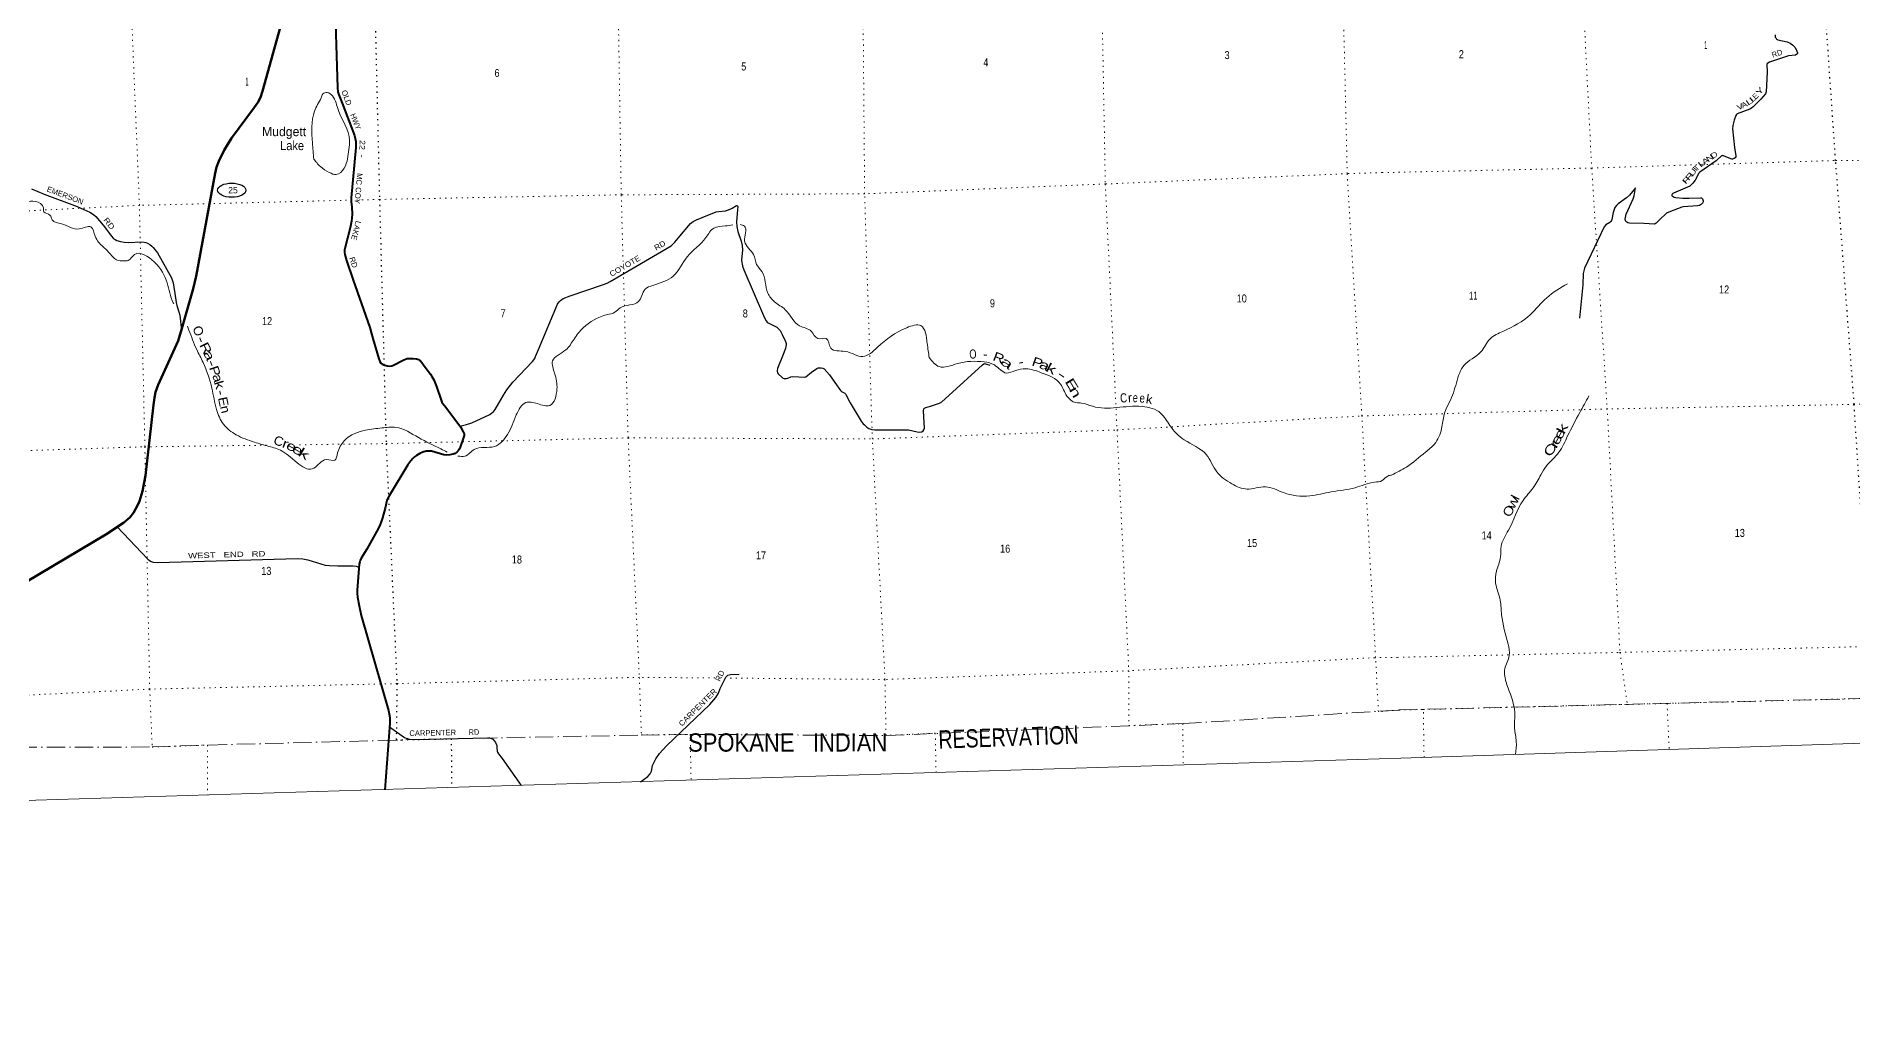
# Model space of a CAD drawing. Header units: feet. Extents: x 489137 to 739700, y 189004 to 379547.
# Drawn here: x 679044 to 718776, y 189004 to 210575 of the extents above; entities that cross this region are included whole.
import ezdxf
from ezdxf.enums import TextEntityAlignment as Align

# ---------------------------------------------------------------- set-up
doc = ezdxf.new("R2010")
doc.units = ezdxf.units.FT
doc.header["$LTSCALE"] = 80
doc.linetypes.add('DOT_DASHED', pattern=[7.7, 5, -1.2, 0.3, -1.2])
doc.linetypes.add('DOTTED', pattern=[1.5, 0.3, -1.2])
for name, color, linetype, lineweight in [('17', 7, 'Continuous', 25), ('23', 7, 'Continuous', 70), ('26', 7, 'Continuous', 40), ('29', 7, 'Continuous', 25), ('39', 7, 'Continuous', 13), ('4', 7, 'Continuous', 13), ('44', 7, 'DOT_DASHED', 13), ('6', 7, 'DOTTED', 25), ('7', 7, 'DOTTED', 13)]:
    doc.layers.add(name, color=color, linetype=linetype, lineweight=lineweight)
for name, color, linetype in [('27', 7, 'Continuous'), ('30', 7, 'Continuous'), ('41', 7, 'Continuous')]:
    doc.layers.add(name, color=color, linetype=linetype)

msp = doc.modelspace()

# ---------------------------------------------------------------- linework, layer by layer
at = {"layer": '17'}
msp.add_ellipse((683319.89, 207209.73), major_axis=(309.24, -1), ratio=0.500121, dxfattribs=at)
at = {"layer": '23'}
msp.add_lwpolyline([(684801.39, 212288.47), (683995.16, 209377.61), (683945.52, 209236.6), (683887.32, 209131.37), (683813.58, 209024.12), (683312.14, 208348.76), (683155.67, 208086.99), (683034.71, 207848.64), (682988.7, 207717.3), (682957.1, 207581.48), (682541.89, 205330.1), (682478.74, 205053.34), (682230.05, 204184.7), (682144.95, 203912.38), (681709.38, 202951.4), (681653.07, 202791.73), (681628.47, 202672.47), (681605.26, 202515.75), (681432.17, 200971.25), (681363.61, 200628.04), (681303.07, 200408.45), (681259.56, 200311.92), (681172.54, 200152.91), (681093.08, 200054.47), (680949.3, 199933.32), (680562.45, 199679.6), (677948.07, 198127.92)], dxfattribs=at)
at = {"layer": '26'}
for points in [[(685569.08, 211566.69), (685631.14, 209445.37), (685643.03, 209364.16), (685662.51, 209298.74), (685730.96, 209114.58), (686004.2, 208404.12), (686021.5, 208339.51), (686031.19, 208278.15), (686036.03, 208224.85), (686035.97, 208146.53), (685934.98, 207042.7), (685933.55, 206956.35), (685943.29, 206845.14), (685949.69, 206675.36), (685948.08, 206602.69), (685939.9, 206536.35), (685908.82, 206390.41), (685791.75, 205935.94), (685785.88, 205904.26), (685785.88, 205878.42), (685787.49, 205849.35), (685794.59, 205804.85), (685829.73, 205670.42), (685971.88, 205245.7), (686340.83, 204208.4), (686369.32, 204101.23), (686406.44, 203970.42), (686535.02, 203520.46), (686558.14, 203464.96), (686580.74, 203431.05), (686613.02, 203406.82), (686670.92, 203384.14), (686721.15, 203368.07), (686772.8, 203363.22), (686821.21, 203366.45), (686858.35, 203380.08), (687083.43, 203497.87), (687153.68, 203526.33), (687197.25, 203532.79), (687286.23, 203528.44), (687357.03, 203519.87), (687405.45, 203508.56), (687425.63, 203496.46), (687442.27, 203485.36), (687478.08, 203442.35), (687529.42, 203368.18), (687666.11, 203188.01), (687697.58, 203137.71), (687738.73, 203060.44), (687799.12, 202913.9), (687898.25, 202615.37), (687915.46, 202575.16), (687929.99, 202554.17), (688002.24, 202464.25), (688321.76, 202035.24), (688383.5, 201927.59), (688402.87, 201882.37), (688405.3, 201863.81), (688400.45, 201843.22), (688310.08, 201569.89), (688300.02, 201550.52), (688274.57, 201511.76), (688242.29, 201479.46), (688205.17, 201453.62), (688163.54, 201434.62), (688092.2, 201419.71), (688026.03, 201418.09), (687956.23, 201426.15), (687686.3, 201499.65), (687654.43, 201502.44), (687610.45, 201506.11), (687568.49, 201499.65), (687495.86, 201478.66), (687429.97, 201449.22), (687360.29, 201410.84), (687317.52, 201377.74), (687281.18, 201343.14), (687235.22, 201293.76), (687169.38, 201203.54), (686763.96, 200526.7), (686734.91, 200475.02), (686714.86, 200425.08), (686672.18, 200256.7), (686614.26, 200047.64), (686587.24, 199954.22), (686563.03, 199896.09), (686526.62, 199815.75), (686273.06, 199360.54)], [(686273.06, 199360.54), (686148.25, 199161.31), (686128.88, 199114.48), (686119.42, 199084.71), (686107.9, 199033.73), (686061.11, 198465.3), (686063.8, 198397.49), (686070.79, 198307.04), (686104.06, 198119.91), (686148.91, 197909.01), (686745.91, 195829.38), (686764.78, 195755.5), (686774.46, 195674.76), (686778.07, 195553.64), (686668.7, 194099.46)]]:
    msp.add_lwpolyline(points, dxfattribs=at)
at = {"layer": '29'}
for points in [[(717083.66, 210606.72), (717081.75, 210560.17), (717092.97, 210538.82), (717108.7, 210515.23), (717137.42, 210497.43), (717344.64, 210456.89), (717407.34, 210427.6), (717458.99, 210387.16), (717510.63, 210339.98), (717541.53, 210289.15), (717571.26, 210214.15), (717569.02, 210196.17), (717555.54, 210182.69), (717525.02, 210165.81), (717372.08, 210147.43), (716960.16, 210008.99), (716920.08, 209987.21), (716908.85, 209978.23), (716901.13, 209956.97), (716906.06, 209791.92), (716884.15, 209362.59), (716865.67, 209319.4), (716770.16, 209203.92), (716601.22, 209034.54), (716559.75, 209005.88), (716524.29, 208983.5), (716250.71, 208879.15), (716231.91, 208866.58), (716219.5, 208843.55), (716186.2, 208740.36), (716152.14, 208623.36), (716147.46, 208549.91), (716187.82, 208146.13), (716221.61, 207961.74), (716219.51, 207947.61), (716217.26, 207936.94), (716202.67, 207918.4), (716183.57, 207904.35), (716149.89, 207889.75), (716130.81, 207888.07), (716108.51, 207894.11), (715952.29, 207961.65), (715935.46, 207965.59), (715920.56, 207965.4), (715908.51, 207964.46), (715896.16, 207957.16), (715813.08, 207873.46), (715790.63, 207852.98), (715430.23, 207604.96), (715410.94, 207582.49), (715328.56, 207433.13), (715282.02, 207365.67), (715252.83, 207331.96), (715211.33, 207300.92), (714856.4, 207147.96), (714838.55, 207135.92), (714826.19, 207123), (714819.2, 207108.64), (714821.71, 207094.36), (714828.44, 207087.05), (714848.65, 207071.33), (714873.36, 207058.41), (714905.77, 207050.63), (715061.75, 207034.85), (715197.84, 207036.65)], [(678939.49, 207236.89), (679215.45, 207125.6), (679937.76, 206850.92), (680085.86, 206789.17), (680216.1, 206726.26), (680297.74, 206676.16), (680346.34, 206631.88), (680505.1, 206443.64), (680688.69, 206201.91), (680728.09, 206161.14), (680770.75, 206129.69), (680806.68, 206109.46), (680882.22, 206085.88), (680966.12, 206071.26), (681052.82, 206065.72), (681349.04, 206077.79), (681401.76, 206074.63), (681439.93, 206064.52), (681478.11, 206052.16), (681525.27, 206025.58), (681570.17, 205987), (681599.37, 205960.03), (681695.9, 205841.81), (682001.31, 205294.92), (682035.2, 205187.36), (682090.03, 204854.67), (682102.37, 204756.76), (682118.45, 204688.37), (682163.6, 204551.15), (682183.21, 204473.64), (682218.65, 204144.88)], [(714029.02, 207259.78), (713892.11, 207103.91), (713827.43, 207044.63), (713645.56, 206912.63), (713606.94, 206874.73), (713575.5, 206829.79), (713534.06, 206724.17), (713508.14, 206571.4), (713501.4, 206544.44), (713487.43, 206527.46), (713465.47, 206503.99), (713377.9, 206452.31), (713343.49, 206410.62), (712910.84, 205504.12), (712883.28, 205388.48), (712876.62, 205138.5), (712797.46, 204409.05)], [(715197.84, 207036.65), (715448.2, 207045.5), (715471.59, 207040.27), (715490.87, 207024.15), (715498.73, 207002.8), (715503.22, 206979.21), (715502.37, 206956.52), (715496.48, 206937.64), (715490.87, 206925.29), (715467.29, 206902.82), (715447.08, 206887.09), (715426.87, 206876.98), (715381.86, 206866.53), (715067.6, 206843.27), (715037.39, 206836.75), (714752.11, 206728.69), (714706.07, 206704.59), (714552.76, 206563.31), (714480.41, 206488.27), (714457.96, 206472.54), (714442.52, 206467.56), (714205.75, 206483.1), (713896.45, 206492.57), (713858.42, 206498.38), (713838.21, 206509.61), (713820.25, 206525.34), (713810.13, 206542.54), (713800.04, 206574.77), (713819.98, 206685.84), (713971.61, 207018.45), (713997.64, 207089.31), (714029.02, 207259.78)], [(688308.35, 202053.24), (688455.11, 202086.24), (688571.38, 202123.08), (688967.1, 202306.45), (689012.02, 202339.03), (689034.19, 202359.2), (689079.38, 202414.3), (689262.2, 202729.57), (689335.37, 202841.23), (689470.22, 203014.17), (689896.78, 203462.53), (689945.45, 203529.61), (689966.39, 203570.39), (690028.54, 203727.47), (690446.09, 204714.83), (690480.63, 204765.82), (690507.58, 204797.27), (690536.77, 204821.99), (690568.21, 204842.21), (690719.43, 204903.56), (691430.71, 205137.36), (691531.56, 205177.02), (691596.63, 205211.9), (692928.8, 205996.35), (692977.71, 206038.75), (693013.64, 206074.7), (693084.29, 206159.27), (693354.97, 206479.16), (693411.6, 206522.26), (693482.97, 206563.43), (693608.95, 206614.46), (693918.61, 206734.2), (693975.93, 206747.04), (694122.58, 206762.1), (694161.13, 206770.15), (694188.08, 206781.39), (694269.15, 206819.56), (694363.15, 206878.57), (694378.95, 206869.02), (694387.93, 206844.3), (694383.65, 206790.67), (694362.77, 206519.02), (694369.97, 206412.88), (694391.27, 206310.31), (694464.59, 206093.64), (694482.25, 206001.68), (694488.07, 205904.89), (694472.95, 205679.97), (694475.52, 205632.05), (694482.25, 205600.59), (694493.49, 205550.04), (694519.58, 205472.12), (694969.38, 204420.98), (695009.98, 204351.27), (695030.19, 204326.56), (695055.74, 204307.93), (695239.03, 204214.21), (695267.49, 204190.75), (695313.13, 204140.05), (695358.88, 204057.75), (695435.45, 203897.79), (695443.38, 203860.31), (695443.38, 203826.61), (695441.13, 203790.66), (695430.74, 203748.09), (695365.02, 203583.62)], [(695365.02, 203583.62), (695254.67, 203307.47), (695248.02, 203265.99), (695250.26, 203242.39), (695259.25, 203214.31), (695274.36, 203195.3), (695358.05, 203113.19), (695376.02, 203101.96), (695406.65, 203092.52), (695454.61, 203092.97), (695486.05, 203099.71), (695546.68, 203128.92), (695586.25, 203135.4), (695725.94, 203127.9), (695854.32, 203124.43), (695875.21, 203130.96), (696003.57, 203229.98), (696114.81, 203313.17), (696150.36, 203323.82), (696184.42, 203326.66), (696211.37, 203324.41), (696249.54, 203315.42), (696274.64, 203301.45), (696396.04, 203173.91), (696513.29, 203007.8), (696635.78, 202826.71), (696647.01, 202816.03), (696658.43, 202808.68), (696726.9, 202771.54), (696741.33, 202757.61), (696754.8, 202741.32), (696850.38, 202561.29), (697086.37, 202158.45), (697133.19, 202102.61), (697163.17, 202075.25), (697214.03, 202026.21), (697257.81, 201998.96), (697317.32, 201979.02), (697388.33, 201972.85), (698076.33, 201972.28), (698121.55, 201967.33), (698313.4, 201925.95), (698370.5, 201920.6), (698413.17, 201923.97), (698444.6, 201944.19), (698460.32, 201967.78), (698471.06, 202004.15), (698468.7, 202133.31), (698452.11, 202387.02), (698460.32, 202427.3), (698473.8, 202443.03), (698500.74, 202456.51), (698604.54, 202489.2), (698803.29, 202553.19), (698848.81, 202582.35), (699007.12, 202718.41), (699745.01, 203393.8), (699771.75, 203413.17), (699786.21, 203417.98), (699807.68, 203414.29), (699903.13, 203381.12)], [(680815.96, 199845.87), (681480.38, 199142.66), (681520.29, 199109.39), (681556.73, 199088.73), (681601.64, 199075.25), (681702.06, 199067.54), (684760.9, 199152.43), (684871.17, 199144.92), (684984.38, 199124.69), (685365.2, 199010.1), (685456.88, 199001.73), (685642.91, 198996.44), (685971.5, 198996.62), (686043.36, 198987.63), (686102.22, 198964.74)], [(692258.41, 194271.5), (692423.16, 194385.79), (692472.76, 194445.39), (692499.51, 194507.13), (692524.32, 194627.61), (692593.82, 194776.77), (692674.72, 194893.3), (692825.98, 195060.06), (693774.77, 195961.6), (693908.5, 196115.41), (693968.13, 196210.38), (694003.77, 196311.83), (694126.67, 196562.08), (694170.23, 196601.36), (694226.71, 196621.37), (694420.19, 196628.55)], [(686771.89, 195471.43), (687097.59, 195242.11), (687133.04, 195224.48), (687164.47, 195218.86), (687196.89, 195205.31), (687307.02, 195197.8), (688911.56, 195234.59), (688954.22, 195230.1), (689003.61, 195216.62), (689028.3, 195200.89), (689064.16, 195161.94), (689086.71, 195128.98), (689115.89, 195063.82), (689119.39, 195025.2), (689127.11, 194944.73), (689133.86, 194917.76), (689150.74, 194881.26), (689232.37, 194782.13), (689649.76, 194191.04)]]:
    msp.add_lwpolyline(points, dxfattribs=at)
at = {"layer": '39'}
for points in [[(685114.31, 207891.19), (685084.2, 208245.44), (685131.52, 208937.93), (685198.39, 209083.92), (685273.31, 209230.22), (685310.25, 209316.48), (685409.93, 209346.62), (685521.79, 209272.22), (685653.35, 208954.24), (685896.88, 208303.38), (685880.75, 208098.79), (685779.67, 207695), (685605.82, 207550.89), (685452.61, 207599.44), (685258.03, 207725.14), (685177.91, 207812.89), (685114.31, 207891.19)], [(677678.43, 206806.53), (677922.94, 206813.07), (678078.74, 206800.97), (678227.69, 206758.31), (678407.53, 206955.15), (678611.99, 206936.87), (679024.5, 206963.06), (679199.49, 206822.46), (679210.97, 206736.07), (679342.82, 206666.5), (679391.26, 206563.37), (679596.42, 206476.46), (679984.12, 206364.36), (680238.64, 206406.59), (680333.44, 206202.29), (680499.69, 205976.53), (680625.39, 205858.25), (680801.58, 205687.41), (680957.86, 205663.21), (681056.24, 205675.13), (681194.39, 205803.7), (681622.43, 205640.66), (681906.83, 205181.22), (682036.74, 204748.88), (682049.42, 204725.18)], [(688266.86, 201396.52), (688420.7, 201392.31), (688622.6, 201541.54), (689067.91, 201605.36), (689352.04, 201868.87), (689541.02, 202294.26), (689752.24, 202565.03), (690005.28, 202542.58), (690279.1, 202504.79), (690432.6, 202858.12), (690382.59, 203205.54), (690337.61, 203476.41), (690626.64, 203717.9), (690806.91, 203955.14), (691005.06, 204199.15), (691532.27, 204488.29), (691699.55, 204543.28), (691812.87, 204636.55), (692218.91, 204775.57), (692361.65, 205043.67), (692531.76, 205129.06), (692975.62, 205332.16), (693281.66, 205756.06), (693692.84, 206173.96), (693866.16, 206382.67), (694114.49, 206428.7), (694278.42, 206454.85)], [(694438.14, 206457.47), (694532.21, 206424.8), (694537.99, 206093.5), (694734.27, 205802.61), (694801.35, 205585.11), (694912.21, 205433.93), (695047.96, 204958.6), (695192.63, 204768.35), (695427.39, 204595.76), (695739.88, 204242.42), (695996.66, 204125.21), (696136.03, 203967.07), (696321.74, 203964.22), (696422.66, 203758.13), (696740.21, 203685.7), (697123.96, 203571.42), (697444.79, 203773.76), (698083.49, 204202.55), (698392.32, 204248.93), (698532.7, 203860.61), (698575.24, 203549.25)], [(708688.17, 200981.1), (709015.22, 201155.94), (709433.85, 201483.07), (709628.69, 201658.34), (709782.54, 201996), (709840.38, 202302.62), (710024.02, 202727.99), (710157.05, 203157.96), (710271.96, 203375.35), (710640.96, 203672.77), (710846.69, 203961.45), (711126.72, 204123.01), (711729.83, 204493.84), (712082.81, 204857.45), (712540.34, 205165.51)], [(682348.45, 204234.17), (682381.14, 204151.63), (682553.25, 203726.18), (682691.52, 203442.79), (682883.13, 202880.78), (682988.35, 202412.33), (683138.11, 202093.04), (683417.55, 201861.6), (683815.3, 201699.4), (684131.63, 201606.73), (684420.08, 201504.89), (685116.69, 201130.18), (685393.69, 201318.7), (685571.65, 201307.46), (685634.09, 201463.37), (686010.63, 201890.02), (686245.75, 201963.81), (686605.01, 202010.14), (686909.15, 202022), (687404.03, 201800.98), (687892.51, 201551.38), (688033.03, 201483.57)], [(698575.24, 203549.25), (698792.82, 203351.76), (699195.68, 203417.95), (699776.77, 203454.37), (700002.04, 203389.27), (700266.92, 203211.33), (700460.47, 203265.33), (700688.89, 203304.53), (701027.14, 203218.77), (701446.43, 202970.57), (701587.93, 202707.5), (701785.16, 202565.75), (701910.67, 202554.49), (702145.4, 202484.89), (703234.88, 202480.93), (703638.03, 202335.09), (703840.43, 202062.28), (704153.26, 201751.37), (704636.08, 201426.89), (704868.87, 201048.24), (705195.83, 200788.36), (705527.22, 200672.04), (705930.63, 200724.12), (706325.01, 200596.12), (706898.68, 200525.6), (707365.27, 200612.46), (707892.21, 200703.68), (708319.11, 200825.34), (708481.22, 200857.92), (708608.32, 200959.81), (708688.17, 200981.1)], [(711400.74, 194870.89), (711418.12, 195154.49), (711379.65, 195440.16), (711383.76, 195789.66), (711239.33, 196320.68), (711160.11, 196619.31), (711164.71, 196740.61), (711265.25, 197036.35), (711239.98, 197284.02), (711096.52, 197922.1), (711067.15, 198242.37), (710965.62, 198615.07), (710982.36, 198876.08), (711074.32, 199189.74), (711085.7, 199426.36), (711245.38, 199772.27), (711565.82, 200425.76), (711782.15, 200696.57), (711955.6, 200984.31), (712079.21, 201179.73), (712349.26, 201478.34), (712540.92, 201835.28), (712806.85, 202347.84), (713006.4, 202711.06)]]:
    msp.add_spline(points, degree=3, dxfattribs=at)
at = {"layer": '4'}
msp.add_lwpolyline([(489136.84, 372822.34), (519705.79, 373516.18), (550270.46, 374252.07), (580830.76, 375029.99), (611393.28, 375849.96), (641954.65, 376711.97), (672514.8, 377616.02), (703073.68, 378562.1), (733631.22, 379547.32), (739699.91, 195787.95), (708889.59, 194791.66), (678077.93, 193837.75), (647264.99, 192926.23), (616450.81, 192057.09), (585635.48, 191230.33), (554819.03, 190445.97), (524001.53, 189703.99), (493183.04, 189004.41)], close=True, dxfattribs=at)
msp.add_lwpolyline([(489136.84, 372822.34), (519705.79, 373516.18), (550270.46, 374252.07), (580830.76, 375029.99), (611393.28, 375849.96), (641954.65, 376711.97), (672514.8, 377616.02), (703073.68, 378562.1), (733631.22, 379547.32), (739699.91, 195787.95), (708889.59, 194791.66), (678077.93, 193837.75), (647264.99, 192926.23), (616450.81, 192057.09), (585635.48, 191230.33), (554819.03, 190445.97), (524001.53, 189703.99), (493183.04, 189004.41)], close=True, dxfattribs=at)
at = {"layer": '44'}
for points in [[(708856.31, 195843.15), (728416.44, 196325.4), (739672.18, 196627.58)], [(678041.88, 195025.38), (681581.03, 195033.83), (682817.45, 195076.4), (688106.07, 195214.07), (692277.13, 195294.19), (693348.37, 195309.21), (697631.58, 195284.48), (704130.55, 195544.88), (708855.83, 195843.14)]]:
    msp.add_lwpolyline(points, dxfattribs=at)
at = {"layer": '6'}
for points in [[(719217.07, 196098.59), (719139.39, 197231.27), (718809.98, 202525.12), (718402.7, 207859.13), (718042.41, 213103.62), (717923.02, 218395.45), (717786.05, 223737.27), (717666.07, 228697.88), (717568.65, 233927.74), (717426.5, 239168.42), (717318.44, 241021.81)], [(685797.05, 240032.52), (685797.22, 238962.73), (685915.41, 233664.28), (686038.26, 228349.85), (686143.17, 223081.18), (686239.99, 217761.7), (686422.58, 212364.79), (686551.12, 207008.18), (686695.15, 201668.33), (686932.44, 196418.95), (686917.83, 195187.78), (688120.47, 195215.33), (688129.22, 194144.28)]]:
    msp.add_lwpolyline(points, dxfattribs=at)
at = {"layer": '7'}
for p, q in [((714716.03, 195986.04), (714762.15, 194978.29)), ((709400.97, 194807.86), (709383.71, 195854.33))]:
    msp.add_line(p, q, dxfattribs=at)
for points in [[(701388.62, 240516.29), (701419.21, 239107.45), (701676.24, 233868.94), (701850.56, 228681.73), (701920.91, 223419.78), (702013.12, 218063.78), (702329.94, 212690.27), (702427.72, 207346.6), (702684.27, 201966.71), (702942.33, 196701.99), (702941.23, 195502.4), (704123.7, 195544.47), (704130.55, 194645.98)], [(708851.78, 195839.14), (708401.24, 195804.08), (708341.29, 196989.27), (708038.04, 202274.44), (707720.22, 207571.16), (707594.13, 212865.27), (707368.3, 218131.25), (707252.97, 223510.59), (707093.92, 228771.09), (706832.52, 234120.5), (706601.04, 239222.69), (706541.28, 240678.56)], [(698726.37, 194472.33), (698707.47, 195337.29), (697632.3, 195285.27), (697608.2, 196510.13), (697332.17, 201770.12), (697163.1, 207131.2), (697115.89, 212573.78), (696840.54, 217918.61), (696619.9, 223257.49), (696482.98, 228621.85), (696395.8, 233747.84), (696250.69, 239012.93), (696164.04, 240352.97)], [(691459.04, 220543.76), (691504, 217736.76), (691754.22, 212415.18), (691838.48, 207107.33), (691879.79, 205654.17)], [(681033.35, 215002.04), (681080.23, 212176.65), (681298.09, 206908.34), (681418.76, 201597.87), (681524.87, 196298.95), (681578.91, 195030.83), (681578.91, 195030.83), (682789.5, 195076.01), (682792.45, 193980.97)], [(712753.88, 214480.62), (712801.09, 212972.56), (713067.45, 207695.07), (713405.84, 202439.85), (713686.03, 197102.17), (713845.93, 195965.49)], [(708484.4, 207594.85), (713067.45, 207695.07), (718402.7, 207859.13), (724098.14, 207853.85), (729715.76, 207957.4), (735454.12, 208074.53), (739292.89, 208113.03)], [(708484.4, 207594.85), (707734.31, 207571.71), (702427.72, 207346.6), (697161.09, 207131.13), (691852.5, 207109.9), (686551.12, 207008.18), (681301.3, 206878.17), (677688.47, 206703.42)], [(691886.46, 205419.61), (691989.53, 201794.01), (692234.39, 196557.04), (692279.99, 195298.69), (693346.67, 195309.99), (693367.05, 194305.79)], [(739463.27, 202953.89), (735707.72, 202889.57), (730062.85, 202750.9), (724458.6, 202673.99), (718809.98, 202525.12), (713406.24, 202425.72), (708652.32, 202288.95)], [(684802.56, 201643.06), (686695.15, 201668.33), (691989.53, 201794.01), (697332.17, 201770.12), (702684.27, 201966.71), (708038.04, 202274.44), (708652.32, 202288.95)], [(677846.48, 201483.83), (681418.76, 201597.87), (684151.69, 201634.37)], [(708819.91, 196993.61), (713677.96, 197101.94), (719139.39, 197231.27), (724788.7, 197355.93), (730412.65, 197520.25), (735996.49, 197675.33), (739633.54, 197797.8)], [(708819.91, 196993.61), (708321.23, 196986.46), (702942.41, 196699.97), (697608.2, 196510.13), (692234.39, 196557.04), (686932.44, 196418.95), (681524.87, 196298.95), (678008.67, 196125.94)], [(708851.78, 195839.14), (709383.71, 195854.33), (713845.93, 195965.49), (714716.03, 195986.04), (719217.07, 196098.59), (720089.74, 196120.11), (724672.08, 196233.08), (725400.31, 196251.04), (730019.4, 196368.43), (730620.83, 196385.21), (735396.84, 196512.8), (735930.23, 196527.12), (739678.96, 196618.33)]]:
    msp.add_lwpolyline(points, dxfattribs=at)

# ---------------------------------------------------------------- texts
at = {"layer": '17'}
msp.add_text('25', height=140, dxfattribs=at).set_placement((683345.94, 207141.42), align=Align.CENTER)
at = {"layer": '27'}
for s, rotation, width, p in [('OLD', 290.389, 1.05, (685716.07, 209374.43)), ('HWY', 291.037, 0.95, (685907.35, 208860.76)), ('22  -', 267.773, 1.2, (686119.96, 208308.37)), ('MC COY', 265.051, 1.05, (686062.04, 207588.05)), ('LAKE', 255.555, 1.05, (686035.31, 206551.9))]:
    msp.add_text(s, height=120, rotation=rotation, dxfattribs=dict(at, width=width)).set_placement(p)
msp.add_text('RD', height=120, rotation=288.505, dxfattribs=at).set_placement((685887.15, 205726.14))
at = {"layer": '30'}
for s, rotation, p in [('RD', 18.577, (717141.4, 210143.75)), ('E', 45.075, (716691.99, 209224.61)), ('T', 45.355, (715403.11, 207659.58)), ('EMERSON', 339.179, (679655.17, 207039.58)), ('CARPENTER', 0.997, (687716.78, 195283.8))]:
    msp.add_text(s, height=120, rotation=rotation, dxfattribs=at).set_placement(p, align=Align.CENTER)
for s, rotation, width, p in [('Y', 50.407, 1.65, (716791.31, 209342.59)), ('V', 23.878, 1.25, (716335.02, 208981.96)), ('A', 24.878, 1.25, (716429.28, 209023.48)), ('L', 33.563, 1.65, (716547.23, 209096.27)), ('L', 40.075, 1.9, (716638.24, 209172.81)), ('L', 38.535, 1.8, (715509.58, 207750.98)), ('A', 34.535, 1.5, (715588.02, 207798.52)), ('N', 34.535, 1.35, (715683.81, 207864.44)), ('D', 34.535, 1.35, (715778.05, 207929.29)), ('F', 45.314, 1.95, (715181.9, 207393.31)), ('R', 49.11, 1.55, (715250.33, 207474.21)), ('U', 53.121, 1.45, (715322.67, 207565.64)), ('I', 52.121, 1.15, (715377.88, 207639.07)), ('RD', 307.216, 1.2, (680590, 206445.19)), ('RD', 30.492, 1.1, (692713.36, 205950.71)), ('COYOTE', 30.492, 1.1, (691949.92, 205501.17)), ('WEST   END   RD', 1.59, 1.3, (683211.32, 199179.46)), ('RD', 63.844, 1.05, (694049.53, 196563.81)), ('CARPENTER', 44.537, 1.1, (693554.69, 195855.47)), ('RD', 0.997, 0.8, (688617.42, 195299.44))]:
    msp.add_text(s, height=120, rotation=rotation, dxfattribs=dict(at, width=width)).set_placement(p, align=Align.CENTER)
at = {"layer": '41'}
msp.add_text('Mudgett', height=200, dxfattribs=at).set_placement((684464.52, 208392.05), align=Align.CENTER)
at = {"layer": '41', "width": 0.9}
msp.add_text('Lake', height=200, dxfattribs=at).set_placement((684639.71, 208086.57), align=Align.CENTER)
at = {"layer": '41'}
for s, rotation, width, p in [('O', 291.931, 1.05, (682496.19, 204095.63)), ('-', 292.036, 1.6, (682565.32, 203908.94)), ('R', 295.792, 1.35, (682662.06, 203709.93)), ('a', 296.224, 1.45, (682736.86, 203551.81)), ('-', 291.686, 1.6, (682797.58, 203392.6)), ('O', 3.388, 0.75, (699537.82, 203527.94)), ('-', 355.288, 1.1, (699794.92, 203527.2)), ('R', 338.632, 1.25, (700062.01, 203453.45)), ('a', 324.798, 1.75, (700218.58, 203351.54)), ('-', 10.877, 1.25, (700602.91, 203361.24)), ('P', 340.962, 1.3, (700913.47, 203346.22)), ('a', 336.539, 1.4, (701059.87, 203291.4)), ('k', 332.956, 1.6, (701200.81, 203217.93)), ('P', 288.811, 1.3, (682858.73, 203223.15)), ('a', 286.933, 1.2, (682916.43, 203072.52)), ('k', 286.933, 1.3, (682953.4, 202924.65)), ('-', 325.803, 2, (701426.93, 203092.63)), ('E', 300.955, 1.65, (701610.28, 202903.1)), ('E', 281.381, 1.2, (683037.54, 202565.27)), ('-', 284.355, 1.35, (682991.18, 202761.19)), ('n', 300.041, 1.6, (701685.16, 202745.07)), ('C', 3.711, 0.8, (702834.32, 202568.76)), ('e', 358.645, 0.75, (703082.36, 202572.49)), ('e', 357.215, 0.8, (703231.07, 202563.98)), ('k', 351.117, 1.05, (703374.54, 202540.22)), ('n', 282.809, 1.1, (683081.21, 202395.77)), ('e', 61.315, 1.45, (712383.2, 201709.97)), ('k', 62.218, 1.6, (712511.56, 201953.44)), ('e', 62.218, 1.4, (712448.44, 201831.2)), ('C', 341.18, 1.1, (684314.84, 201628.8)), ('r', 339.925, 1.35, (684460.69, 201575.23)), ('e', 332.391, 1.4, (684580.44, 201521.99)), ('e', 328.345, 1.55, (684711.73, 201446.3)), ('k', 328.345, 1.75, (684847.04, 201360.19)), ('C', 56.118, 1.45, (712237.59, 201474.58)), ('r', 56.608, 1.75, (712327.8, 201604.39)), ('O', 64.479, 1.15, (711339.02, 200151.32)), ('w', 63.279, 1.4, (711428.27, 200336.22)), ('l', 63.279, 1.1, (711485.41, 200449.62))]:
    msp.add_text(s, height=200, rotation=rotation, dxfattribs=dict(at, width=width)).set_placement(p, align=Align.CENTER)
msp.add_text('r', height=200, rotation=3.711, dxfattribs=at).set_placement((702972.66, 202573.54), align=Align.CENTER)
at = {"layer": '44'}
for s, rotation, width, p in [('RESERVATION', 2.063, 0.8, (698782.88, 194996.06)), ('SPOKANE   INDIAN', 0.063, 0.9, (693301.14, 194930.88))]:
    msp.add_text(s, height=400, rotation=rotation, dxfattribs=dict(at, width=width)).set_placement(p)
at = {"layer": '7'}
for s, width, p in [('3', 0.85, (705091.71, 210077.78)), ('2', 0.85, (710215.58, 210097.25)), ('1', 0.4, (715563.24, 210298.85)), ('6', 0.85, (689121.58, 209685.41)), ('5', 0.85, (694518.98, 209829.06)), ('4', 0.85, (699814.8, 209918.45)), ('1', 0.4, (683651.77, 209498.86)), ('12', 0.85, (715963.3, 204951.2)), ('9', 0.85, (699958.3, 204648.83)), ('10', 0.85, (705412.58, 204754.93)), ('11', 0.65, (710477.54, 204817.42)), ('12', 0.85, (684091.95, 204259.09)), ('7', 0.85, (689255.81, 204432.5)), ('8', 0.85, (694552.53, 204427.18)), ('16', 0.85, (700236.81, 199283.06)), ('15', 0.85, (705638.45, 199406.9)), ('14', 0.85, (710768.87, 199573.43)), ('13', 0.85, (716307.86, 199628.25)), ('18', 0.85, (689557.08, 199046.23)), ('17', 0.85, (694896.2, 199137.87)), ('13', 0.85, (684075.18, 198797.1))]:
    msp.add_text(s, height=175, dxfattribs=dict(at, width=width)).set_placement(p, align=Align.CENTER)

doc.saveas('drawing.dxf')
